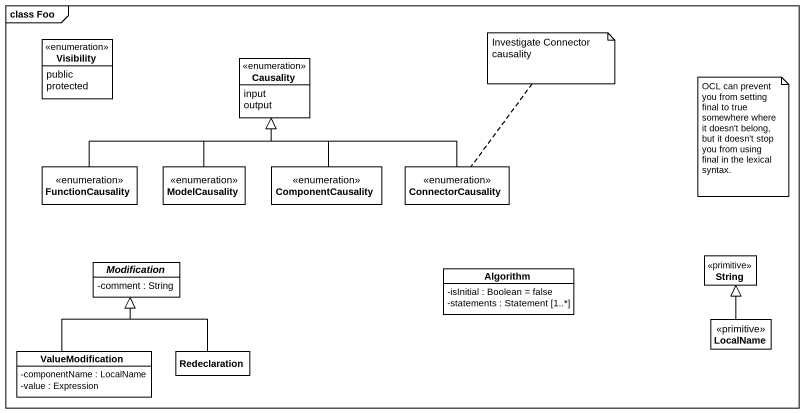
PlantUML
@startuml
mainframe class Foo
hide circle
hide empty members
skinparam classAttributeIconSize 0
enum Visibility {
  public
  protected
}
enum Causality {
  input
  output
}
enum FunctionCausality
enum ModelCausality
enum ComponentCausality
enum ConnectorCausality
abstract class Modification {
  -comment : String
}
class Algorithm {
  -isInitial : Boolean = false
  -statements : Statement [1..*]
}
class String <<primitive>>
class LocalName <<primitive>>
class ValueModification {
  -componentName : LocalName
  -value : Expression
}
class Redeclaration
FunctionCausality -right-|> Causality
ModelCausality -up-|> Causality
ComponentCausality -up-|> Causality
ConnectorCausality -left-|> Causality
LocalName -up-|> String
ValueModification -up-|> Modification
Redeclaration -up-|> Modification
note top of ConnectorCausality : Investigate Connector causality
note as N2
  OCL can prevent you from setting final to true somewhere where it doesn't belong, but it doesn't stop you from using final in the lexical syntax.
end note
@enduml
